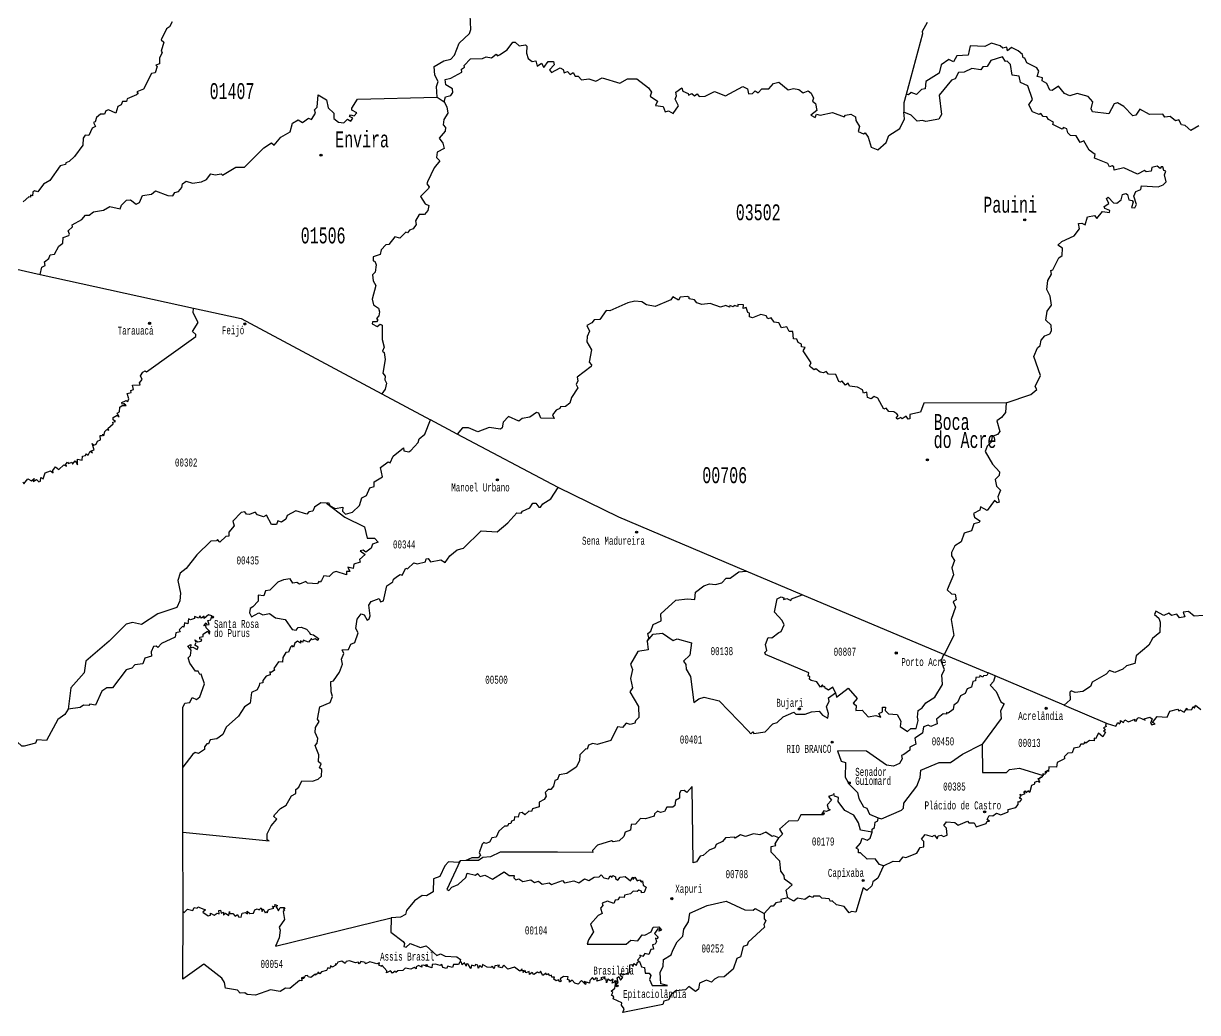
# Model space of a CAD drawing. Header units: millimetres. Extents: x 9851 to 10267, y 23387 to 23778.
# Drawn here: x 9877.6 to 9928.5, y 23613.3 to 23656.2 of the extents above; entities that cross this region are included whole.
import ezdxf
from ezdxf.enums import TextEntityAlignment as Align

# ---------------------------------------------------------------- set-up
doc = ezdxf.new("R2010")
doc.units = ezdxf.units.MM
doc.layers.add('3', color=7, linetype='Continuous')
doc.styles.add('MONOTXT', font='MONOTXT', dxfattribs={"height": 0.2})

# ---------------------------------------------------------------- blocks, each defined once
blk = doc.blocks.new('SEDE')
at = {"layer": '3', "color": 7, "linetype": 'Continuous'}
blk.add_circle((0, 0), 0.00451, dxfattribs=at)

msp = doc.modelspace()

# ---------------------------------------------------------------- linework, layer by layer
at = {"color": 7, "linetype": 'Continuous'}
for p, q in [((9895.547, 23652.962), (9895.847, 23652.765)), ((9878.353, 23645.29), (9885.001, 23643.838)), ((9893.151, 23640.134), (9895.256, 23638.998)), ((9896.41, 23638.377), (9895.256, 23638.998)), ((9900.782, 23636.067), (9896.41, 23638.377)), ((9911.357, 23631.424), (9908.92, 23632.449)), ((9917.492, 23628.846), (9911.357, 23631.424)), ((9917.498, 23628.844), (9917.492, 23628.846)), ((9917.498, 23628.844), (9919.412, 23628.049)), ((9919.709, 23627.923), (9919.412, 23628.049)), ((9922.695, 23626.652), (9919.709, 23627.923)), ((9922.695, 23626.652), (9924.559, 23625.857)), ((9884.54, 23621.161), (9884.542, 23623.975)), ((9884.543, 23617.715), (9884.54, 23621.161)), ((9896.795, 23619.929), (9896.549, 23619.907))]:
    msp.add_line(p, q, dxfattribs=at)
for points in [[(9895.547, 23652.962), (9895.52, 23653.43), (9895.597, 23653.652), (9895.453, 23653.923), (9895.414, 23654.297), (9895.831, 23654.539), (9896.138, 23654.607), (9896.292, 23654.788), (9896.5, 23655.301), (9896.945, 23655.72), (9897, 23655.891), (9896.963, 23656.847), (9897.129, 23657.174), (9897.156, 23657.512), (9897.258, 23657.648), (9897.402, 23658.138), (9897.422, 23661.183)], [(9884.07, 23656.232), (9883.954, 23656.015), (9883.827, 23655.93), (9883.594, 23655.457), (9883.711, 23655.353), (9883.603, 23654.966), (9883.638, 23654.883), (9883.52, 23654.665), (9883.53, 23654.416), (9883.369, 23654.355), (9883.427, 23654.301), (9883.337, 23654.024), (9883.174, 23653.987), (9882.831, 23653.319), (9882.544, 23653.192), (9882.598, 23653.126), (9882.533, 23653.076), (9882.118, 23652.9), (9882.1, 23652.787), (9881.929, 23652.782), (9881.862, 23652.637), (9881.723, 23652.565), (9881.631, 23652.273), (9881.314, 23652.423), (9881.201, 23652.373), (9881.142, 23652.239), (9880.977, 23652.227), (9880.8, 23652.094), (9880.741, 23651.905), (9880.67, 23651.875), (9880.753, 23651.699), (9880.607, 23651.629), (9880.463, 23651.312), (9880.3, 23651.327), (9880.214, 23651.191), (9880.203, 23650.896), (9879.839, 23650.407), (9879.618, 23650.186), (9879.469, 23650.131), (9879.456, 23650.056), (9879.221, 23649.997), (9878.783, 23649.357), (9878.502, 23649.207), (9878.255, 23648.867), (9878.111, 23648.907), (9878.042, 23648.852), (9878.019, 23648.691), (9877.943, 23648.722), (9877.94, 23648.639), (9877.862, 23648.651), (9877.623, 23648.442)], [(9916.771, 23656.193), (9916.542, 23655.805), (9916.564, 23655.708), (9915.851, 23653.084)], [(9895.847, 23652.765), (9895.909, 23652.989), (9896.133, 23653.045), (9896.219, 23653.172), (9896.214, 23653.335), (9895.928, 23653.508), (9895.892, 23653.738), (9896.138, 23653.793), (9896.619, 23654.05), (9896.605, 23654.176), (9896.732, 23654.263), (9896.713, 23654.344), (9896.989, 23654.622), (9897.517, 23654.643), (9897.667, 23654.715), (9897.894, 23654.675), (9898.096, 23654.829), (9898.162, 23654.762), (9898.251, 23654.795), (9898.582, 23655.018), (9898.83, 23655.347), (9898.931, 23655.348), (9899.103, 23655.188), (9899.367, 23655.231), (9899.431, 23655.182), (9899.418, 23654.872), (9899.488, 23654.638), (9899.664, 23654.505), (9899.82, 23654.534), (9899.882, 23654.312), (9900.062, 23654.441), (9900.172, 23654.246), (9900.357, 23654.507), (9900.583, 23654.511), (9900.62, 23654.368), (9900.416, 23654.147), (9900.503, 23654.035), (9900.869, 23654.241), (9901.005, 23654.168), (9901.045, 23654.026), (9901.184, 23654.077), (9901.305, 23653.955), (9901.443, 23654.03), (9901.517, 23653.884), (9901.653, 23653.879), (9901.802, 23653.724), (9902.119, 23653.761), (9902.415, 23653.661), (9902.692, 23653.802), (9903.46, 23653.576), (9903.796, 23653.764), (9904.192, 23653.758), (9904.702, 23653.376), (9904.824, 23653.18), (9904.769, 23653.008), (9905.093, 23652.79), (9905.008, 23652.601), (9905.329, 23652.559), (9905.416, 23652.327), (9905.564, 23652.38), (9905.771, 23652.259), (9905.99, 23652.593), (9905.846, 23652.882), (9905.909, 23653.025), (9905.881, 23653.181), (9906.136, 23653.377), (9906.186, 23653.222), (9906.414, 23653.132), (9906.431, 23653.051), (9906.57, 23653.126), (9906.692, 23653.028), (9906.812, 23653.11), (9906.885, 23653.002), (9907.151, 23653.017), (9907.562, 23653.207), (9908.026, 23653.019), (9908.785, 23653.437), (9908.981, 23653.327), (9909.032, 23653.11), (9909.197, 23653.12), (9909.31, 23653.238), (9909.451, 23653.16), (9909.61, 23653.331), (9909.915, 23653.322), (9910.115, 23653.567), (9910.342, 23653.624), (9910.752, 23653.29), (9910.974, 23653.34), (9911.206, 23653.3), (9911.394, 23653.159), (9911.612, 23653.247), (9911.74, 23653.14), (9911.839, 23652.92), (9911.804, 23652.791), (9911.936, 23652.701), (9911.994, 23652.391), (9911.722, 23652.194), (9911.912, 23652.085), (9911.979, 23652.226), (9912.132, 23652.186), (9912.665, 23652.308), (9913.177, 23652.118), (9913.221, 23652.184), (9913.455, 23652.23), (9913.665, 23652.112), (9913.673, 23651.954), (9913.839, 23651.703), (9913.777, 23651.483), (9914.001, 23651.381), (9914.073, 23651.418), (9914.207, 23651.23), (9914.34, 23650.803), (9914.633, 23650.689), (9914.993, 23651.005), (9915.106, 23651.304), (9915.574, 23651.608), (9915.777, 23652.033), (9915.752, 23652.325)], [(9928.524, 23651.726), (9928.179, 23651.529), (9927.942, 23651.736), (9927.779, 23651.771), (9927.664, 23651.983), (9927.523, 23651.946), (9927.282, 23652.135), (9927.057, 23652.097), (9926.965, 23652.232), (9926.388, 23652.211), (9925.972, 23652.456), (9925.794, 23652.192), (9925.676, 23652.154), (9925.286, 23652.566), (9925.005, 23652.728), (9924.864, 23652.675), (9924.632, 23652.254), (9923.919, 23652.332), (9923.863, 23652.47), (9923.939, 23652.765), (9923.729, 23653.004), (9923.265, 23653.12), (9922.941, 23653.024), (9922.712, 23653.13), (9922.453, 23653.439), (9922.183, 23653.26), (9922.081, 23653.271), (9921.947, 23653.566), (9921.742, 23653.676), (9921.758, 23653.812), (9921.528, 23653.862), (9921.595, 23654.091), (9921.514, 23654.231), (9921.086, 23654.451), (9920.996, 23654.661), (9920.915, 23654.666), (9920.887, 23654.822), (9920.706, 23654.98), (9920.418, 23655.12), (9920.242, 23654.976), (9920.209, 23655.132), (9920.047, 23655.089), (9919.922, 23655.196), (9919.549, 23655.311), (9919.268, 23655.162), (9918.619, 23655.194), (9918.538, 23654.793), (9918.054, 23654.764), (9917.901, 23654.497), (9917.702, 23654.598), (9917.37, 23654.369), (9917.281, 23654.001), (9916.701, 23653.645), (9916.678, 23653.327), (9916.524, 23653.307), (9916.306, 23653.079), (9916.078, 23653.164), (9915.963, 23653.065), (9915.851, 23653.084)], [(9920.18, 23639.745), (9921.254, 23640.102), (9921.508, 23640.308), (9921.444, 23640.444), (9921.668, 23640.914), (9921.386, 23641.743), (9921.538, 23642.112), (9921.663, 23642.218), (9921.706, 23642.451), (9921.866, 23642.638), (9922.072, 23642.723), (9922.152, 23642.86), (9922.138, 23643.103), (9921.902, 23643.318), (9921.962, 23643.71), (9922.143, 23643.97), (9922.088, 23644.354), (9921.939, 23644.638), (9921.995, 23645.029), (9922.142, 23645.306), (9922.125, 23645.467), (9922.2, 23645.494), (9922.458, 23646.008), (9922.616, 23646.111), (9922.624, 23646.432), (9922.429, 23646.556), (9922.602, 23646.718), (9923.135, 23646.966), (9923.364, 23647.273), (9923.31, 23647.496), (9923.464, 23647.52), (9923.606, 23647.445), (9923.702, 23647.785), (9924.014, 23647.847), (9924.106, 23647.716), (9924.358, 23648.017), (9924.657, 23647.983), (9924.667, 23648.06), (9924.45, 23648.151), (9924.432, 23648.239), (9924.629, 23648.365), (9924.533, 23648.581), (9924.595, 23648.633), (9924.828, 23648.4), (9924.983, 23648.376), (9925.161, 23648.52), (9925.219, 23648.751), (9925.365, 23648.792), (9925.441, 23648.757), (9925.493, 23648.526), (9925.646, 23648.492), (9925.678, 23648.419), (9925.608, 23648.188), (9925.758, 23648.177), (9925.827, 23648.326), (9925.707, 23648.689), (9925.801, 23648.878), (9926.02, 23648.974), (9926.049, 23649.132), (9926.773, 23649.086), (9926.988, 23649.173), (9927.115, 23649.3), (9927.044, 23649.61), (9927.105, 23649.76), (9927.015, 23649.793), (9926.975, 23649.95), (9926.893, 23649.96), (9926.852, 23649.885), (9926.723, 23649.985), (9926.498, 23649.92), (9926.457, 23649.765), (9926.244, 23649.743), (9926.172, 23649.797), (9925.868, 23649.631), (9925.273, 23649.91), (9924.867, 23649.802), (9924.848, 23649.95), (9924.77, 23649.998), (9924.66, 23649.95), (9924.589, 23650.095), (9924.013, 23650.335), (9924.041, 23650.491), (9923.785, 23650.679), (9923.543, 23651.075), (9923.388, 23651.006), (9923.216, 23651.299), (9922.965, 23651.307), (9922.849, 23651.42), (9922.812, 23651.595), (9922.672, 23651.656), (9922.613, 23651.587), (9922.211, 23651.792), (9922.235, 23651.889), (9922.02, 23652.003), (9921.949, 23652.119), (9921.791, 23652.133), (9921.685, 23652.265), (9921.612, 23652.218), (9921.331, 23652.328), (9921.163, 23652.632), (9921.327, 23652.868), (9921.117, 23653.452), (9920.807, 23653.608), (9920.752, 23653.877), (9920.447, 23653.915), (9920.366, 23654.387), (9920.226, 23654.532), (9920.149, 23654.519), (9920.021, 23654.714), (9919.522, 23654.551), (9919.363, 23654.292), (9919.171, 23654.285), (9919.088, 23654.153), (9918.703, 23654.203), (9918.362, 23654.048), (9918.124, 23654.042), (9917.97, 23653.768), (9917.817, 23653.704), (9917.28, 23653.062), (9917.385, 23652.218), (9917.265, 23652.021), (9916.71, 23651.909), (9916.569, 23651.963), (9916.335, 23651.924), (9916.068, 23652.193), (9915.752, 23652.325)], [(9878.353, 23645.29), (9878.432, 23645.61), (9878.573, 23645.677), (9878.547, 23645.84), (9878.738, 23645.988), (9878.797, 23646.139), (9878.981, 23646.169), (9879.162, 23646.523), (9879.344, 23646.653), (9879.354, 23646.895), (9879.593, 23646.977), (9879.633, 23647.042), (9879.576, 23647.186), (9879.755, 23647.35), (9879.743, 23647.437), (9880.162, 23647.679), (9880.325, 23647.858), (9880.481, 23647.866), (9880.673, 23648.008), (9881.094, 23648.083), (9881.375, 23648.238), (9881.826, 23648.136), (9881.875, 23648.29), (9882.097, 23648.514), (9882.273, 23648.523), (9882.516, 23648.336), (9882.653, 23648.415), (9882.794, 23648.708), (9883.179, 23648.77), (9883.345, 23648.91), (9883.884, 23648.707), (9884.107, 23648.703), (9884.196, 23648.84), (9884.344, 23648.879), (9884.497, 23649.062), (9884.525, 23649.22), (9884.68, 23649.333), (9884.958, 23649.24), (9885.35, 23649.298), (9885.566, 23649.409), (9885.748, 23649.649), (9885.931, 23649.6), (9886.2, 23649.655), (9886.25, 23649.598), (9886.823, 23649.933), (9887.202, 23649.943), (9888.045, 23650.78), (9888.381, 23650.988), (9888.484, 23650.89), (9888.78, 23651.233), (9889.182, 23651.462), (9889.29, 23651.836), (9889.535, 23651.991), (9889.712, 23651.868), (9889.974, 23652.054), (9890.108, 23651.996), (9890.284, 23652.274), (9890.233, 23652.425), (9890.351, 23652.532), (9890.395, 23653.065), (9890.752, 23652.852), (9890.83, 23652.504), (9891.069, 23652.277), (9891.068, 23652.046), (9891.272, 23651.889), (9891.513, 23651.86), (9891.664, 23652.014), (9891.804, 23651.934), (9891.897, 23652.059), (9891.758, 23652.133), (9891.797, 23652.206), (9891.954, 23652.165), (9892.072, 23652.291), (9891.855, 23652.404), (9891.858, 23652.489), (9892.105, 23652.875), (9895.547, 23652.962)], [(9915.851, 23653.084), (9915.752, 23652.73), (9915.752, 23652.325)], [(9895.847, 23652.765), (9895.967, 23652.557), (9896.013, 23652.274), (9895.832, 23652.004), (9895.814, 23651.776), (9895.907, 23651.65), (9895.895, 23651.493), (9895.64, 23651.195), (9895.792, 23650.973), (9895.847, 23650.748), (9895.552, 23650.586), (9895.514, 23650.355), (9895.67, 23650.207), (9895.42, 23649.904), (9895.124, 23649.3), (9895.101, 23649.224), (9895.205, 23649.092), (9895.171, 23649.018), (9894.832, 23648.675), (9895.029, 23648.347), (9895.188, 23648.284), (9895.148, 23648.067), (9894.995, 23647.89), (9894.774, 23647.888), (9894.604, 23647.617), (9894.645, 23647.451), (9894.505, 23647.273), (9894.353, 23647.216), (9894.266, 23647.092), (9894.192, 23647.124), (9893.938, 23646.863), (9893.708, 23646.923), (9893.451, 23646.594), (9893.318, 23646.579), (9893.121, 23646.363), (9893.084, 23646.163), (9892.778, 23646.056), (9892.773, 23645.888), (9892.847, 23645.867), (9892.909, 23645.712), (9892.867, 23645.393), (9892.752, 23645.279), (9892.773, 23645.025), (9892.885, 23644.813), (9892.738, 23644.22), (9892.793, 23643.982), (9893.001, 23643.835), (9893.047, 23643.682), (9893.027, 23643.501), (9892.921, 23643.387), (9892.975, 23643.319), (9892.926, 23643.24), (9892.75, 23643.245), (9892.733, 23643.155), (9892.949, 23643.043), (9893.082, 23643.142), (9893.165, 23643.094), (9893.159, 23642.476), (9893.252, 23642.141), (9893.178, 23641.973), (9893.253, 23641.916), (9893.299, 23641.608), (9893.197, 23641.025), (9893.298, 23640.898), (9893.279, 23640.727), (9893.357, 23640.587), (9893.297, 23640.331), (9893.151, 23640.134)], [(9875.662, 23645.986), (9875.752, 23645.887), (9878.353, 23645.29)], [(9920.18, 23639.745), (9916.62, 23639.72), (9916.474, 23639.334), (9916.011, 23639.23), (9916.016, 23639.05), (9915.939, 23639.025), (9915.857, 23639.166), (9915.677, 23639.043), (9915.621, 23639.097), (9915.485, 23639.024), (9915.417, 23639.069), (9915.505, 23639.189), (9915.454, 23639.255), (9915.325, 23639.343), (9915.1, 23639.358), (9914.988, 23639.508), (9914.885, 23639.469), (9914.621, 23639.946), (9914.473, 23640.005), (9914.341, 23639.917), (9914.182, 23639.974), (9914.152, 23640.196), (9914.007, 23640.152), (9913.961, 23640.304), (9913.752, 23640.415), (9913.404, 23640.46), (9913.349, 23640.582), (9913.223, 23640.499), (9913.073, 23640.691), (9913.013, 23640.631), (9912.94, 23640.664), (9912.809, 23640.969), (9912.488, 23640.978), (9912.396, 23641.093), (9912.272, 23641.033), (9912.124, 23641.064), (9911.937, 23641.216), (9911.872, 23641.163), (9911.742, 23641.263), (9911.668, 23641.339), (9911.735, 23641.467), (9911.4, 23641.982), (9911.477, 23642.127), (9911.32, 23642.164), (9911.319, 23642.283), (9911.185, 23642.353), (9911.127, 23642.487), (9910.975, 23642.505), (9910.949, 23642.825), (9910.796, 23642.827), (9910.685, 23643.023), (9910.459, 23642.988), (9910.346, 23643.2), (9910.144, 23643.225), (9910.005, 23643.42), (9909.87, 23643.367), (9909.791, 23643.497), (9909.559, 23643.555), (9909.202, 23643.42), (9909.065, 23643.463), (9909.077, 23643.618), (9909.003, 23643.651), (9908.928, 23643.87), (9908.794, 23643.824), (9908.805, 23643.973), (9908.562, 23643.991), (9908.567, 23643.911), (9908.412, 23643.957), (9908.365, 23643.891), (9908.224, 23643.956), (9908.2, 23643.879), (9908.045, 23643.952), (9907.818, 23643.878), (9907.374, 23644.043), (9907.009, 23643.991), (9906.796, 23644.073), (9906.691, 23644.193), (9906.46, 23644.235), (9906.456, 23644.318), (9906.378, 23644.341), (9906.074, 23644.318), (9906.003, 23644.178), (9905.748, 23644.323), (9905.661, 23644.195), (9904.992, 23643.905), (9904.607, 23643.979), (9904.41, 23644.103), (9904.102, 23644.137), (9903.803, 23644.072), (9903.021, 23643.719), (9902.869, 23643.733), (9902.587, 23643.338), (9902.352, 23643.334), (9902.251, 23643.195), (9902.031, 23643.091), (9902.143, 23642.844), (9902.037, 23642.614), (9902.023, 23642.372), (9902.23, 23642.03), (9902.123, 23641.501), (9902.226, 23641.379), (9902.209, 23641.304), (9901.607, 23640.847), (9901.633, 23640.686), (9901.564, 23640.537), (9901.641, 23640.384), (9901.364, 23639.973), (9901.288, 23639.722), (9901.111, 23639.574), (9900.881, 23639.563), (9900.866, 23639.487), (9900.705, 23639.418), (9900.544, 23639.223), (9900.612, 23639.065), (9900.035, 23639.068), (9899.945, 23639.292), (9899.842, 23639.324), (9899.563, 23639.114), (9899.232, 23639.054), (9899.088, 23638.947), (9898.64, 23639.151), (9898.404, 23638.906), (9898.364, 23638.652), (9898.297, 23638.601), (9897.804, 23638.668), (9897.308, 23638.48), (9896.9, 23638.655), (9896.649, 23638.654), (9896.41, 23638.377)], [(9877.604, 23636.313), (9877.657, 23636.226), (9877.824, 23636.447), (9877.977, 23636.358), (9878.104, 23636.463), (9878.062, 23636.338), (9878.202, 23636.413), (9878.306, 23636.313), (9878.374, 23636.35), (9878.386, 23636.512), (9878.491, 23636.446), (9878.581, 23636.704), (9878.81, 23636.788), (9878.92, 23636.71), (9878.908, 23636.814), (9879.024, 23636.962), (9879.166, 23636.852), (9879.389, 23637.053), (9879.496, 23637.002), (9879.442, 23637.045), (9879.54, 23637.176), (9879.591, 23637.107), (9879.732, 23637.169), (9879.752, 23637.077), (9879.87, 23637.223), (9879.968, 23637.057), (9879.978, 23637.295), (9880.179, 23637.26), (9880.185, 23637.424), (9880.327, 23637.454), (9880.368, 23637.536), (9880.432, 23637.478), (9880.517, 23637.643), (9880.621, 23637.576), (9880.57, 23637.664), (9880.692, 23637.703), (9880.615, 23637.973), (9880.676, 23637.911), (9880.777, 23637.952), (9880.835, 23638.084), (9880.97, 23638.141), (9880.958, 23638.326), (9881.062, 23638.328), (9881.076, 23638.387), (9881.115, 23638.306), (9881.154, 23638.502), (9881.24, 23638.585), (9881.327, 23638.561), (9881.291, 23638.625), (9881.515, 23638.822), (9881.5, 23638.904), (9881.626, 23638.93), (9881.518, 23638.995), (9881.512, 23639.103), (9881.687, 23639.2), (9881.778, 23639.134), (9881.694, 23639.296), (9881.795, 23639.342), (9881.813, 23639.554), (9881.904, 23639.622), (9881.99, 23639.621), (9881.995, 23639.621), (9882.084, 23639.619), (9882.045, 23639.673), (9882.007, 23639.633), (9882.007, 23639.71), (9881.91, 23639.686), (9881.892, 23639.753), (9882.08, 23639.846), (9882.159, 23639.793), (9882.2, 23639.91), (9882.126, 23640.138), (9882.291, 23640.189), (9882.28, 23640.271), (9882.392, 23640.32), (9882.351, 23640.497), (9882.687, 23640.522), (9882.664, 23640.606), (9882.777, 23640.751), (9882.697, 23640.911), (9882.797, 23641.064), (9882.898, 23641.122), (9882.961, 23641.075), (9885.091, 23642.609), (9885.101, 23642.689), (9884.958, 23642.828), (9885.201, 23643.216), (9884.978, 23643.63), (9885.001, 23643.838)], [(9885.001, 23643.838), (9887.062, 23643.393), (9893.151, 23640.134)], [(9920.18, 23639.745), (9920.149, 23639.323), (9919.989, 23639.101), (9919.777, 23638.96), (9919.912, 23638.495), (9919.81, 23638.368), (9919.572, 23638.281), (9919.53, 23638.03), (9919.368, 23637.86), (9919.282, 23637.626), (9919.597, 23637.079), (9919.897, 23636.756), (9919.883, 23636.594), (9919.704, 23636.423), (9919.772, 23636.13), (9919.937, 23635.957), (9919.819, 23635.665), (9919.881, 23635.44), (9919.792, 23635.416), (9919.673, 23635.517), (9919.359, 23635.077), (9919.071, 23635.235), (9919.051, 23635.09), (9918.768, 23634.954), (9918.812, 23634.792), (9919.05, 23634.626), (9919.015, 23634.557), (9918.783, 23634.498), (9918.677, 23634.203), (9918.366, 23634.099), (9918.232, 23633.724), (9917.961, 23633.554), (9917.821, 23633.264), (9917.821, 23633.111), (9917.941, 23632.913), (9917.836, 23632.598), (9917.903, 23632.289), (9917.631, 23631.638), (9917.817, 23631.468), (9917.983, 23631.449), (9918.021, 23631.207), (9917.89, 23631.125), (9917.993, 23630.898), (9917.808, 23630.365), (9917.922, 23629.671), (9917.498, 23628.844)], [(9890.757, 23635.391), (9890.837, 23635.419), (9890.921, 23635.283), (9891.135, 23635.164), (9891.467, 23635.216), (9891.454, 23635.049), (9891.583, 23634.923), (9891.887, 23635.004), (9892.182, 23635.301), (9892.283, 23635.621), (9892.487, 23635.724), (9892.625, 23636.059), (9892.819, 23636.117), (9892.815, 23636.324), (9893.183, 23636.539), (9893.091, 23636.941), (9893.428, 23637.177), (9893.51, 23637.145), (9893.638, 23637.426), (9894.092, 23637.795), (9894.11, 23637.666), (9894.327, 23637.619), (9894.411, 23637.668), (9894.726, 23638.018), (9894.775, 23638.173), (9895.011, 23638.382), (9895.256, 23638.998)], [(9884.54, 23621.161), (9888.275, 23620.773), (9888.192, 23620.826), (9888.191, 23621.087), (9888.356, 23621.424), (9888.601, 23621.711), (9888.48, 23621.839), (9888.502, 23621.905), (9888.766, 23622.184), (9889.012, 23622.319), (9889.236, 23622.731), (9889.432, 23622.824), (9889.421, 23623.008), (9889.559, 23623.099), (9889.694, 23623.38), (9890.156, 23623.366), (9890.402, 23623.444), (9890.533, 23623.574), (9890.55, 23623.866), (9890.45, 23623.945), (9890.52, 23624.109), (9890.406, 23624.206), (9890.426, 23624.507), (9890.312, 23624.793), (9890.263, 23624.902), (9890.352, 23625.002), (9890.382, 23625.206), (9890.27, 23625.472), (9890.279, 23625.684), (9890.441, 23625.94), (9890.365, 23626.046), (9890.467, 23626.581), (9890.919, 23626.762), (9891.021, 23627.032), (9890.951, 23627.222), (9890.949, 23627.672), (9891.065, 23627.702), (9891.325, 23628.082), (9891.45, 23628.429), (9891.402, 23628.646), (9891.51, 23628.884), (9891.436, 23629.053), (9891.705, 23629.061), (9891.809, 23629.297), (9891.988, 23629.365), (9892.125, 23629.776), (9892.025, 23629.971), (9892.08, 23630.378), (9892.259, 23630.604), (9892.385, 23630.564), (9892.515, 23630.332), (9892.599, 23630.389), (9892.646, 23630.513), (9892.592, 23630.981), (9892.69, 23631.132), (9893.032, 23631.265), (9893.095, 23631.126), (9893.221, 23631.171), (9893.368, 23631.819), (9893.632, 23631.988), (9893.658, 23632.107), (9893.826, 23632.235), (9893.94, 23632.308), (9894.033, 23632.272), (9894.198, 23632.575), (9894.262, 23632.553), (9894.536, 23632.812), (9894.676, 23632.775), (9895.045, 23632.853), (9895.076, 23632.984), (9895.158, 23633), (9895.262, 23632.862), (9895.702, 23632.936), (9895.887, 23632.821), (9896.098, 23633.114), (9896.41, 23633.38), (9896.682, 23633.442), (9897.452, 23634.203), (9898.146, 23634.158), (9898.61, 23634.543), (9898.992, 23634.974), (9899.191, 23634.955), (9899.248, 23635.046), (9899.56, 23635.195), (9899.69, 23635.395), (9899.815, 23635.399), (9899.955, 23635.226), (9900.024, 23635.229), (9900.128, 23635.371), (9900.463, 23635.579), (9900.782, 23636.067)], [(9908.92, 23632.449), (9903.41, 23634.793), (9900.782, 23636.067)], [(9890.757, 23635.391), (9890.516, 23635.405), (9890.233, 23635.227), (9890.168, 23635.05), (9889.997, 23635.023), (9889.907, 23634.918), (9889.427, 23635.058), (9889.053, 23634.855), (9888.99, 23634.701), (9888.809, 23634.577), (9888.653, 23634.629), (9888.597, 23634.472), (9888.375, 23634.474), (9888.163, 23634.882), (9888.026, 23634.806), (9887.775, 23634.883), (9887.666, 23634.999), (9887.421, 23634.899), (9887.293, 23634.914), (9887.216, 23635.021), (9887.065, 23634.985), (9886.701, 23634.622), (9886.757, 23634.412), (9886.531, 23634.138), (9886.528, 23633.971), (9886.393, 23633.956), (9886.141, 23633.7), (9886.038, 23633.824), (9885.988, 23633.76), (9885.742, 23633.747), (9885.148, 23633.158), (9884.685, 23632.57), (9884.415, 23632.372), (9884.315, 23632.053), (9884.436, 23631.494), (9884.405, 23631.174), (9884.276, 23630.882), (9883.447, 23630.607), (9882.749, 23630.142), (9882.358, 23630.225), (9882.077, 23630.157), (9881.345, 23629.417), (9880.333, 23628.56), (9880.262, 23628.055), (9879.679, 23627.405), (9879.574, 23626.475)], [(9890.757, 23635.391), (9891.546, 23634.784), (9892.406, 23634.37), (9892.51, 23633.877), (9892.83, 23633.879), (9892.993, 23633.714), (9892.751, 23633.626), (9892.683, 23633.449), (9892.458, 23633.268), (9892.348, 23633.355), (9892.216, 23633.333), (9892.424, 23633.175), (9892.191, 23632.95), (9892.219, 23632.84), (9891.941, 23632.751), (9891.904, 23632.569), (9891.674, 23632.619), (9891.773, 23632.439), (9891.624, 23632.433), (9891.618, 23632.297), (9891.171, 23632.436), (9891.051, 23632.4), (9890.868, 23632.215), (9890.637, 23632.252), (9890.538, 23632.041), (9890.477, 23631.977), (9890.423, 23632.01), (9890.359, 23631.903), (9889.936, 23631.934), (9889.866, 23632.003), (9889.584, 23631.882), (9889.476, 23631.955), (9889.305, 23631.93), (9889.181, 23632.116), (9888.897, 23632.071), (9888.655, 23631.978), (9888.298, 23631.625), (9888.117, 23631.604), (9888.039, 23631.385), (9887.792, 23631.412), (9887.79, 23631.157), (9887.565, 23630.903), (9887.445, 23630.83), (9887.418, 23630.651), (9887.505, 23630.473), (9887.83, 23630.655), (9887.992, 23630.56), (9888.294, 23630.623), (9888.549, 23630.437), (9888.963, 23630.354), (9889.271, 23629.923), (9889.439, 23629.891), (9889.529, 23630.016), (9889.664, 23630.032), (9889.894, 23629.944), (9890.022, 23629.797), (9890.047, 23629.723), (9890.195, 23629.699), (9890.416, 23629.532), (9890.385, 23629.456), (9890.266, 23629.527), (9890.139, 23629.48), (9890.102, 23629.541), (9889.973, 23629.382), (9889.752, 23629.458), (9889.725, 23629.383), (9889.628, 23629.432), (9889.628, 23629.339), (9889.506, 23629.419), (9889.39, 23629.332), (9889.331, 23629.158), (9889.265, 23629.234), (9889.192, 23629.157), (9889.111, 23628.949), (9888.992, 23628.934), (9888.871, 23628.708), (9888.847, 23628.507), (9888.681, 23628.522), (9888.478, 23628.242), (9888.507, 23628.165), (9888.367, 23628.066), (9888.308, 23628.096), (9888.32, 23627.971), (9888.138, 23627.913), (9887.997, 23627.723), (9887.999, 23627.623), (9887.852, 23627.588), (9887.84, 23627.504), (9887.748, 23627.31), (9887.507, 23627.207), (9887.449, 23626.744), (9887.202, 23626.573), (9886.943, 23626.177), (9886.405, 23625.706), (9886.268, 23625.385), (9886.012, 23625.2), (9885.715, 23625.156), (9885.643, 23624.974), (9885.57, 23624.98), (9885.474, 23624.851), (9885.473, 23624.732), (9885.218, 23624.564), (9885.065, 23624.598), (9884.97, 23624.529), (9884.542, 23623.975)], [(9904.639, 23629.424), (9904.712, 23629.566), (9904.676, 23629.76), (9904.792, 23629.848), (9904.904, 23630.138), (9905.243, 23630.307), (9905.237, 23630.61), (9905.876, 23631.19), (9906.385, 23631.261), (9906.701, 23631.231), (9906.739, 23631.547), (9907.095, 23631.816), (9907.342, 23631.904), (9907.594, 23631.87), (9907.873, 23631.948), (9908.054, 23632.145), (9908.237, 23632.149), (9908.604, 23632.418), (9908.92, 23632.449)], [(9912.796, 23627.185), (9912.683, 23627.427), (9912.499, 23627.3), (9912.345, 23627.387), (9912.34, 23627.461), (9912.277, 23627.432), (9912.235, 23627.532), (9912.141, 23627.428), (9911.986, 23627.667), (9911.735, 23627.718), (9911.67, 23627.782), (9911.685, 23627.894), (9911.605, 23627.913), (9911.645, 23628.05), (9909.764, 23628.838), (9909.738, 23628.932), (9909.822, 23629.012), (9909.758, 23629.282), (9909.88, 23629.587), (9910.035, 23629.573), (9910.337, 23629.792), (9910.447, 23629.845), (9910.572, 23630.129), (9910.493, 23630.318), (9910.153, 23630.68), (9910.27, 23631.248), (9910.444, 23631.339), (9910.555, 23631.294), (9910.549, 23631.228), (9910.683, 23631.269), (9910.868, 23631.186), (9910.883, 23631.248), (9911.357, 23631.424)], [(9884.542, 23623.975), (9884.542, 23626.545), (9884.621, 23626.744), (9884.842, 23626.774), (9884.934, 23626.99), (9885.129, 23626.901), (9885.268, 23627.015), (9885.475, 23627.574), (9885.33, 23627.991), (9885.275, 23627.978), (9885.2, 23628.129), (9885.082, 23628.128), (9884.844, 23628.472), (9884.769, 23628.702), (9884.864, 23628.808), (9884.891, 23629.029), (9884.753, 23629.212), (9884.881, 23629.284), (9884.862, 23629.139), (9884.969, 23629.157), (9885.159, 23629.054), (9885.196, 23629.166), (9885.062, 23629.249), (9885.107, 23629.359), (9885.059, 23629.473), (9885.183, 23629.399), (9885.325, 23629.421), (9885.354, 23629.497), (9885.278, 23629.508), (9885.272, 23629.597), (9885.412, 23629.624), (9885.413, 23629.724), (9885.598, 23629.856), (9885.692, 23629.728), (9885.705, 23629.84), (9885.54, 23630.005), (9885.533, 23630.103), (9885.445, 23630.086), (9885.544, 23630.217), (9885.576, 23630.126), (9885.672, 23630.15), (9885.623, 23630.319), (9885.753, 23630.349), (9885.794, 23630.523), (9885.652, 23630.555), (9885.459, 23630.401), (9885.466, 23630.507), (9885.34, 23630.414), (9885.271, 23630.519), (9885.23, 23630.423), (9885.034, 23630.493), (9885.038, 23630.402), (9884.86, 23630.344), (9884.785, 23630.388), (9884.75, 23630.178), (9884.612, 23630.213), (9884.58, 23630.035), (9884.538, 23630.072), (9884.379, 23629.906), (9884.421, 23629.83), (9884.226, 23629.782), (9884.207, 23629.593), (9883.608, 23629.325), (9883.455, 23629.142), (9883.381, 23629.211), (9883.272, 23629.196), (9883.17, 23628.961), (9883.182, 23628.776), (9882.887, 23628.69), (9882.804, 23628.439), (9882.46, 23628.397), (9882.333, 23628.253), (9882.082, 23628.185), (9881.497, 23627.4), (9881.238, 23627.401), (9881.034, 23627.264), (9880.76, 23626.653), (9880.508, 23626.694), (9880.471, 23626.637), (9880.233, 23626.648), (9880.096, 23626.547), (9879.574, 23626.475)], [(9928.71, 23630.537), (9928.324, 23630.503), (9928.08, 23630.699), (9927.853, 23630.672), (9927.916, 23630.475), (9927.683, 23630.428), (9927.569, 23630.597), (9927.342, 23630.526), (9927.225, 23630.63), (9927.01, 23630.533), (9926.669, 23630.727), (9926.61, 23630.577), (9926.797, 23630.421), (9926.857, 23630.24), (9926.833, 23629.792), (9926.522, 23629.539), (9926.366, 23629.249), (9925.808, 23628.781), (9925.752, 23628.461), (9925.389, 23628.361), (9925.24, 23628.216), (9924.895, 23628.061), (9924.663, 23628.148), (9924.516, 23627.988), (9923.908, 23627.65), (9923.84, 23627.458), (9923.504, 23627.236), (9923.173, 23627.193), (9923.004, 23627.266), (9922.936, 23627.211), (9922.952, 23626.883), (9922.695, 23626.652)], [(9904.639, 23629.424), (9904.897, 23629.729), (9905.311, 23629.766), (9905.759, 23629.454), (9905.944, 23629.526), (9906.562, 23629.351), (9906.483, 23628.809), (9906.207, 23628.557), (9906.311, 23628.412), (9906.327, 23628.204), (9906.522, 23627.887), (9906.668, 23626.764), (9906.878, 23626.928), (9907.107, 23626.995), (9907.765, 23626.841), (9909.012, 23625.538), (9909.132, 23625.413), (9909.209, 23625.493), (9909.261, 23625.429), (9909.752, 23625.491), (9910.082, 23625.847), (9910.275, 23625.901), (9910.525, 23626.15), (9910.756, 23626.243), (9910.992, 23626.349), (9911.083, 23626.261), (9911.487, 23626.26), (9911.751, 23626.369), (9912.082, 23626.386), (9912.23, 23626.215), (9912.465, 23626.095), (9912.495, 23626.294), (9912.41, 23626.584), (9912.523, 23626.828), (9912.491, 23626.974), (9912.796, 23627.185)], [(9904.639, 23629.424), (9904.686, 23629.047), (9904.24, 23628.975), (9903.923, 23628.424), (9904, 23628.194), (9903.912, 23627.802), (9904.001, 23627.403), (9903.883, 23627.235), (9904.267, 23626.598), (9904.286, 23626.123), (9904.134, 23625.977), (9904.105, 23625.875), (9903.905, 23625.818), (9903.724, 23625.869), (9903.573, 23625.688), (9903.358, 23625.711), (9903.063, 23625.12), (9902.476, 23624.948), (9902.29, 23624.987), (9902.106, 23624.924), (9902.04, 23624.754), (9901.979, 23624.768), (9901.719, 23624.503), (9901.716, 23624.248), (9901.57, 23623.974), (9901.167, 23623.696), (9900.833, 23623.631), (9900.752, 23623.436), (9900.637, 23623.384), (9900.584, 23623.15), (9900.467, 23622.995), (9900.359, 23622.996), (9900.23, 23622.867), (9900.272, 23622.719), (9900.176, 23622.571), (9899.964, 23622.45), (9899.957, 23622.257), (9899.682, 23622.163), (9899.632, 23622.045), (9899.523, 23622.067), (9899.348, 23621.9), (9899.235, 23622.002), (9899.101, 23621.98), (9899.054, 23621.81), (9898.894, 23621.813), (9898.881, 23621.679), (9898.771, 23621.636), (9898.737, 23621.526), (9898.64, 23621.518), (9898.589, 23621.416), (9898.46, 23621.411), (9898.212, 23621.198), (9898.099, 23620.937), (9897.914, 23620.914), (9897.866, 23620.822), (9897.815, 23620.719), (9897.661, 23620.657), (9897.574, 23620.714), (9897.492, 23620.632), (9897.368, 23620.256), (9897.425, 23620.165), (9897.33, 23620.047), (9897.042, 23620.043), (9896.795, 23619.929)], [(9912.796, 23627.185), (9912.833, 23626.992), (9913.338, 23627.388), (9913.737, 23626.937), (9913.567, 23626.736), (9913.692, 23626.64), (9913.68, 23626.426), (9913.95, 23626.442), (9914.214, 23626.151), (9914.544, 23626.211), (9914.756, 23626.136), (9914.669, 23626.29), (9914.826, 23626.363), (9914.831, 23626.558), (9914.965, 23626.561), (9914.943, 23626.423), (9915.088, 23626.278), (9915.469, 23626.245), (9915.619, 23625.96), (9915.588, 23625.724), (9915.918, 23625.505), (9916.052, 23625.642), (9916.283, 23625.645), (9916.378, 23625.987), (9916.339, 23626.129), (9916.373, 23626.428), (9916.549, 23626.538), (9916.702, 23626.757), (9917.09, 23626.992), (9917.426, 23627.549), (9917.396, 23627.964), (9917.509, 23628.179), (9917.374, 23628.566), (9917.492, 23628.846)], [(9919.412, 23628.049), (9919.351, 23627.942), (9919.2, 23627.928), (9919.17, 23627.859), (9919.04, 23627.936), (9919.023, 23627.868), (9918.867, 23627.851), (9918.853, 23627.704), (9918.746, 23627.675), (9918.683, 23627.43), (9918.496, 23627.355), (9918.412, 23627.16), (9918.212, 23627.055), (9918.082, 23626.76), (9917.921, 23626.646), (9917.884, 23626.458), (9917.669, 23626.304), (9917.603, 23626.33), (9917.595, 23626.267), (9917.459, 23626.28), (9917.175, 23626.049), (9917.192, 23625.838), (9916.926, 23625.723), (9916.802, 23625.789), (9916.602, 23625.721), (9916.567, 23625.441), (9916.227, 23625.224), (9916.278, 23624.966), (9916.009, 23624.832), (9916.02, 23624.705), (9915.752, 23624.517), (9915.659, 23624.468), (9915.686, 23624.324), (9915.569, 23624.132), (9915.313, 23624.014), (9915.004, 23624.054), (9914.142, 23624.656), (9912.886, 23624.682), (9913.046, 23624.229), (9913.233, 23624.168), (9913.217, 23623.531), (9913.384, 23623.239), (9913.753, 23622.869), (9913.806, 23622.609), (9914.007, 23622.256), (9914.158, 23622.197), (9914.27, 23621.938), (9914.636, 23621.773)], [(9919.709, 23627.923), (9919.634, 23627.683), (9919.487, 23627.512), (9919.759, 23627.238), (9919.957, 23626.801), (9920.094, 23626.713), (9919.944, 23626.403), (9919.971, 23626.08), (9919.162, 23624.984), (9919.151, 23624.966)], [(9879.574, 23626.475), (9879.424, 23626.241), (9879.117, 23626.036), (9878.639, 23625.126), (9878.216, 23625.155), (9878.156, 23625.009), (9877.668, 23624.87), (9877.57, 23624.877), (9877.358, 23625.07), (9877.218, 23625.024), (9877.173, 23624.895), (9877.107, 23624.939), (9876.996, 23624.785), (9872.546, 23624.79)], [(9924.559, 23625.857), (9924.934, 23625.738), (9925.014, 23625.896), (9925.085, 23625.85), (9925.135, 23625.902), (9925.139, 23625.988), (9925.268, 23625.908), (9925.319, 23626.022), (9925.478, 23625.926), (9925.752, 23626.043), (9925.738, 23625.976), (9925.81, 23625.953), (9925.867, 23626.089), (9925.947, 23626.112), (9926.205, 23625.998), (9926.157, 23626.055), (9926.411, 23626.137), (9926.51, 23626.057), (9926.435, 23625.866), (9926.495, 23625.8), (9926.633, 23625.847), (9926.522, 23625.897), (9926.716, 23626.154), (9927.162, 23626.135), (9927.271, 23626.398), (9927.6, 23626.482), (9927.675, 23626.392), (9927.709, 23626.443), (9927.896, 23626.349), (9927.935, 23626.407), (9928.005, 23626.527), (9928.009, 23626.448), (9928.22, 23626.47), (9928.283, 23626.59), (9928.339, 23626.527), (9928.381, 23626.651), (9928.616, 23626.459)], [(9924.559, 23625.857), (9924.49, 23625.801), (9924.512, 23625.724), (9924.4, 23625.664), (9924.493, 23625.582), (9924.399, 23625.532), (9924.486, 23625.478), (9924.376, 23625.276), (9924.181, 23625.434), (9924.056, 23625.195), (9923.991, 23625.223), (9923.994, 23625.115), (9923.799, 23625.12), (9923.633, 23625.013), (9923.577, 23625.051), (9923.551, 23624.962), (9923.417, 23624.967), (9923.341, 23624.829), (9923.113, 23624.797), (9923.036, 23624.588), (9922.852, 23624.575), (9922.689, 23624.42), (9922.732, 23624.364), (9922.68, 23624.312), (9922.396, 23624.169), (9922.371, 23623.962), (9922.025, 23623.988), (9922.024, 23623.787), (9921.952, 23623.825), (9921.92, 23623.715), (9921.881, 23623.802), (9921.866, 23623.651), (9921.773, 23623.685), (9921.785, 23623.613)], [(9914.636, 23621.773), (9914.791, 23621.735), (9915.656, 23622.111), (9915.734, 23622.193), (9915.752, 23622.403), (9916.32, 23623.15), (9916.465, 23623.52), (9916.492, 23623.834), (9917.285, 23624.173), (9917.775, 23624.173), (9918.287, 23624.533), (9919.151, 23624.966)], [(9919.151, 23624.966), (9919.157, 23623.74), (9920.194, 23623.73), (9920.322, 23623.864), (9920.762, 23623.924), (9921.785, 23623.613)], [(9914.877, 23619.694), (9915.286, 23619.898), (9915.568, 23619.883), (9915.729, 23620.084), (9915.844, 23620.062), (9916.316, 23620.244), (9916.454, 23620.495), (9916.62, 23620.521), (9916.622, 23620.75), (9916.525, 23620.854), (9916.68, 23621.055), (9916.976, 23620.962), (9917.079, 23621.027), (9917.204, 23620.861), (9917.245, 23621.003), (9917.37, 23621.029), (9917.472, 23620.961), (9917.637, 23621.022), (9917.597, 23621.324), (9917.482, 23621.448), (9917.607, 23621.603), (9917.967, 23621.577), (9918.106, 23621.461), (9918.515, 23621.635), (9918.564, 23621.553), (9918.795, 23621.552), (9918.882, 23621.391), (9919.315, 23621.525), (9919.364, 23621.635), (9919.465, 23621.627), (9919.363, 23621.707), (9919.455, 23621.869), (9919.61, 23621.868), (9919.771, 23621.97), (9919.96, 23621.899), (9920.275, 23622.038), (9920.272, 23622.141), (9920.603, 23622.22), (9920.707, 23622.351), (9920.703, 23622.482), (9920.774, 23622.47), (9920.87, 23622.584), (9920.759, 23622.621), (9920.819, 23622.692), (9920.795, 23622.8), (9920.836, 23622.757), (9921.006, 23622.832), (9920.944, 23622.894), (9921.012, 23622.941), (9921.051, 23622.874), (9921.148, 23622.965), (9921.176, 23622.88), (9921.231, 23622.918), (9921.289, 23623.188), (9921.427, 23623.244), (9921.419, 23623.318), (9921.525, 23623.364), (9921.641, 23623.32), (9921.573, 23623.483), (9921.657, 23623.475), (9921.651, 23623.536), (9921.73, 23623.529), (9921.785, 23623.613)], [(9910.347, 23620.911), (9910.132, 23620.999), (9910.059, 23620.963), (9909.78, 23621.151), (9909.514, 23621.041), (9909.239, 23621.086), (9908.894, 23620.968), (9908.678, 23621.041), (9908.453, 23620.892), (9908.423, 23620.943), (9908.027, 23620.905), (9907.899, 23620.746), (9907.625, 23620.617), (9907.568, 23620.47), (9907.325, 23620.379), (9907.072, 23620.146), (9906.93, 23620.121), (9906.783, 23619.873), (9906.639, 23619.83), (9906.594, 23623.124), (9906.361, 23622.877), (9906.245, 23622.958), (9906.103, 23622.94), (9906.037, 23622.841), (9906.041, 23622.621), (9905.863, 23622.519), (9905.836, 23622.312), (9905.752, 23622.243), (9905.488, 23622.231), (9905.395, 23622.042), (9905.222, 23622.002), (9905.094, 23622.064), (9904.957, 23621.95), (9904.943, 23621.851), (9904.575, 23621.725), (9904.346, 23621.741), (9904.134, 23621.507), (9903.943, 23621.486), (9903.919, 23621.243), (9903.687, 23621.157), (9903.63, 23620.962), (9903.422, 23620.783), (9903.172, 23620.73), (9903.099, 23620.778), (9902.49, 23620.586), (9902.274, 23620.366), (9902.283, 23620.28), (9900.752, 23620.287), (9898.281, 23620.288), (9897.857, 23620.086), (9897.523, 23620.064), (9897.332, 23619.929), (9896.795, 23619.929)], [(9914.379, 23621.16), (9913.877, 23621.243), (9913.797, 23621.553), (9913.582, 23621.887), (9913.193, 23622.087), (9912.915, 23622.48), (9912.919, 23622.651), (9912.753, 23622.709), (9912.718, 23622.828), (9912.705, 23622.764), (9912.491, 23622.697), (9912.627, 23622.543), (9912.435, 23622.34), (9912.48, 23622.186), (9912.557, 23622.117), (9912.407, 23622.052), (9912.291, 23622.085), (9912.197, 23621.952), (9912.315, 23621.985), (9912.27, 23621.909), (9911.287, 23621.904), (9911.158, 23621.652), (9910.761, 23621.631), (9910.368, 23621.28), (9910.504, 23621.072), (9910.347, 23620.911)], [(9914.379, 23621.16), (9914.376, 23621.279), (9914.488, 23621.36), (9914.512, 23621.584), (9914.626, 23621.646), (9914.636, 23621.773)], [(9910.725, 23618.306), (9910.654, 23618.646), (9910.913, 23618.869), (9910.588, 23619.118), (9910.569, 23619.285), (9910.428, 23619.464), (9910.38, 23619.906), (9910.011, 23620.287), (9910.008, 23620.536), (9910.207, 23620.581), (9910.184, 23620.655), (9910.347, 23620.911)], [(9914.877, 23619.694), (9914.694, 23619.755), (9914.516, 23619.994), (9914.165, 23619.991), (9913.877, 23620.266), (9913.789, 23620.265), (9913.792, 23620.398), (9913.694, 23620.459), (9913.88, 23620.677), (9913.955, 23620.888), (9914.172, 23620.814), (9914.291, 23620.897), (9914.379, 23621.16)], [(9896.549, 23619.907), (9896.468, 23619.848), (9896.034, 23619.873), (9895.876, 23619.694), (9895.66, 23619.236), (9895.394, 23619.133), (9895.374, 23618.578), (9895.087, 23618.4), (9894.897, 23618.416), (9894.572, 23618.186), (9894.216, 23617.757), (9894.172, 23617.584), (9893.963, 23617.471), (9893.563, 23617.452)], [(9896.549, 23619.907), (9895.967, 23618.668), (9896.051, 23618.633), (9896.185, 23618.773), (9896.463, 23618.896), (9896.782, 23619.188), (9896.841, 23619.377), (9897.208, 23619.29), (9897.297, 23619.359), (9897.415, 23619.24), (9897.618, 23619.299), (9897.944, 23619.123), (9898.453, 23619.443), (9898.662, 23619.274), (9898.887, 23619.279), (9898.872, 23619.171), (9898.957, 23619.089), (9899.084, 23619.131), (9899.255, 23619.02), (9899.602, 23619.093), (9899.765, 23618.978), (9899.935, 23619.035), (9900.088, 23618.901), (9900.39, 23618.958), (9900.496, 23618.895), (9900.981, 23619.056), (9901.055, 23618.964), (9901.469, 23619.046), (9901.688, 23618.966), (9901.926, 23619.13), (9902.111, 23619.06), (9902.341, 23619.213), (9902.565, 23619.215), (9902.645, 23619.302), (9902.761, 23619.18), (9902.961, 23619.13), (9903.041, 23619.266), (9903.114, 23619.205), (9903.155, 23619.272), (9903.276, 23619.224), (9903.27, 23619.142), (9903.368, 23619.083), (9903.477, 23619.204), (9903.687, 23619.238), (9903.923, 23619.052), (9904.016, 23619.202), (9904.036, 23619.11), (9904.108, 23619.208), (9904.21, 23619.044), (9904.309, 23619.091), (9904.39, 23618.994), (9904.445, 23619.043), (9904.473, 23618.857), (9904.603, 23618.78), (9904.504, 23618.543), (9904.397, 23618.53), (9904.396, 23618.605), (9904.275, 23618.651), (9904.212, 23618.58), (9904.031, 23618.602), (9903.921, 23618.482), (9903.658, 23618.434), (9903.646, 23618.332), (9903.447, 23618.344), (9903.373, 23618.232), (9903.26, 23618.212), (9903.191, 23618.065), (9902.917, 23618.163), (9902.688, 23618.081), (9902.724, 23617.977), (9902.623, 23617.872), (9902.693, 23617.629), (9902.516, 23617.553), (9902.182, 23617.166), (9902.313, 23616.834), (9902.105, 23616.495), (9902.038, 23616.309), (9903.728, 23616.301), (9903.939, 23616.474), (9904.235, 23616.453), (9904.419, 23616.713), (9904.541, 23616.696), (9904.818, 23616.843), (9904.902, 23617.039), (9905.148, 23617.06), (9905.262, 23616.915), (9905.144, 23616.865), (9905.192, 23616.959), (9905.107, 23616.965), (9904.964, 23616.768), (9905.117, 23616.614), (9905.058, 23616.535), (9904.996, 23616.569), (9905.041, 23616.418), (9904.994, 23616.305), (9904.875, 23616.285), (9904.92, 23616.088), (9904.797, 23616.073), (9904.711, 23615.855), (9904.537, 23615.9), (9904.457, 23615.78), (9904.328, 23615.824), (9904.344, 23615.737), (9904.222, 23615.619), (9904.304, 23615.558)], [(9914.877, 23619.694), (9914.632, 23619.158), (9914.416, 23619.003), (9914.362, 23618.826), (9914.151, 23618.631), (9913.989, 23618.745), (9913.681, 23617.689), (9913.495, 23617.725), (9913.394, 23617.666), (9913.164, 23617.932), (9912.836, 23618.016), (9912.65, 23618.184), (9912.572, 23618.156), (9912.52, 23618.272), (9912.206, 23618.294), (9912.113, 23618.387), (9911.836, 23618.388), (9911.804, 23618.32), (9911.672, 23618.379), (9911.463, 23618.234), (9911.143, 23618.293), (9910.991, 23618.167), (9910.725, 23618.306)], [(9884.543, 23617.715), (9884.574, 23617.664), (9884.736, 23617.827), (9884.973, 23617.758), (9885.031, 23617.896), (9885.155, 23617.862), (9885.19, 23617.918), (9885.516, 23617.793), (9885.405, 23617.688), (9885.627, 23617.538), (9885.732, 23617.558), (9885.738, 23617.651), (9885.895, 23617.56), (9886.023, 23617.654), (9886.102, 23617.62), (9886.099, 23617.76), (9886.16, 23617.781), (9886.19, 23617.653), (9886.295, 23617.688), (9886.298, 23617.569), (9886.386, 23617.645), (9886.532, 23617.55), (9886.556, 23617.714), (9886.552, 23617.639), (9886.694, 23617.64), (9886.804, 23617.518), (9886.907, 23617.597), (9886.939, 23617.483), (9887.062, 23617.482), (9887.098, 23617.65), (9887.253, 23617.678), (9887.332, 23617.623), (9887.322, 23617.737), (9887.443, 23617.631), (9887.591, 23617.647), (9887.646, 23617.787), (9887.751, 23617.841), (9887.843, 23617.795), (9887.934, 23617.875), (9887.965, 23617.722), (9888.02, 23617.838), (9888.095, 23617.662), (9888.153, 23617.727), (9888.183, 23617.656), (9888.24, 23617.81), (9888.471, 23617.871), (9888.413, 23617.949), (9888.53, 23617.933), (9888.524, 23618.019), (9888.628, 23617.978), (9888.575, 23617.927), (9888.681, 23617.749), (9888.744, 23617.897), (9888.922, 23617.899), (9888.965, 23617.847), (9888.9, 23617.833), (9888.935, 23617.766), (9888.875, 23617.715), (9888.943, 23617.376), (9888.701, 23617.037), (9888.749, 23616.917), (9888.705, 23616.582), (9888.541, 23616.226), (9893.563, 23617.452)], [(9904.304, 23615.558), (9904.391, 23615.322), (9904.532, 23615.293), (9904.548, 23615.047), (9904.73, 23615.056), (9904.799, 23614.954), (9904.748, 23614.773), (9904.855, 23614.517), (9905.518, 23614.518), (9905.226, 23614.588), (9905.209, 23615.084), (9905.33, 23615.35), (9905.354, 23615.648), (9905.682, 23615.848), (9905.749, 23616.05), (9905.937, 23616.412), (9906.182, 23616.657), (9906.235, 23616.95), (9906.424, 23617.271), (9906.486, 23617.644), (9907.237, 23617.977), (9908.068, 23618.17), (9908.876, 23617.786), (9909.228, 23617.777), (9909.31, 23617.854), (9909.7, 23617.631)], [(9910.725, 23618.306), (9910.423, 23618.245), (9910.444, 23618.145), (9910.206, 23618.093), (9910.097, 23617.952), (9909.998, 23617.957), (9909.7, 23617.631)], [(9896.527, 23615.525), (9896.467, 23615.42), (9896.255, 23615.433), (9896.212, 23615.295), (9896.008, 23615.348), (9895.953, 23615.248), (9895.796, 23615.299), (9895.75, 23615.425), (9895.678, 23615.378), (9895.482, 23615.448), (9895.335, 23615.422), (9895.323, 23615.278), (9894.952, 23615.394), (9894.867, 23615.389), (9894.89, 23615.318), (9894.744, 23615.378), (9894.636, 23615.325), (9894.639, 23615.24), (9894.552, 23615.292), (9894.401, 23615.222), (9894.162, 23615.273), (9894.06, 23615.174), (9893.838, 23615.159), (9893.765, 23615.074), (9893.732, 23615.137), (9893.61, 23615.047), (9893.524, 23615.146), (9893.347, 23615.062), (9893.362, 23615.147), (9893.154, 23615.395), (9893.146, 23615.345), (9893.02, 23615.403), (9893.052, 23615.499), (9892.941, 23615.45), (9892.638, 23615.54), (9892.442, 23615.457), (9892.429, 23615.513), (9892.237, 23615.55), (9892.172, 23615.458), (9892.123, 23615.532), (9892.005, 23615.503), (9891.754, 23615.592), (9891.611, 23615.563), (9891.561, 23615.47), (9891.426, 23615.574), (9891.244, 23615.534), (9891.207, 23615.442), (9891.132, 23615.448), (9891.166, 23615.395), (9890.999, 23615.314), (9890.93, 23615.37), (9890.9, 23615.252), (9890.813, 23615.285), (9890.75, 23615.164), (9890.538, 23615.109), (9890.473, 23615.021), (9890.387, 23615.091), (9890.381, 23615.016), (9890.278, 23615.008), (9890.315, 23614.965), (9890.254, 23614.998), (9890.08, 23614.868), (9889.959, 23614.886), (9889.948, 23614.953), (9889.833, 23614.934), (9889.773, 23614.817), (9889.701, 23614.82), (9889.769, 23614.873), (9889.668, 23614.848), (9889.682, 23614.724), (9889.587, 23614.74), (9889.165, 23614.384), (9888.985, 23614.405), (9888.753, 23614.257), (9888.338, 23614.333), (9887.685, 23614.095), (9887.315, 23614.129), (9887.218, 23614.207), (9887.012, 23614.189), (9886.898, 23614.32), (9886.385, 23614.401), (9886.345, 23614.642), (9886.218, 23614.828), (9885.449, 23615.447), (9884.542, 23614.795), (9884.543, 23617.715)], [(9893.563, 23617.452), (9893.546, 23616.825), (9894.07, 23616.42), (9894.128, 23616.341), (9894.105, 23616.199), (9894.208, 23616.177), (9894.379, 23616.34), (9894.83, 23616.164), (9895.073, 23616.231), (9895.535, 23615.812), (9895.687, 23615.882), (9895.895, 23615.783), (9896.398, 23615.764), (9896.558, 23615.645), (9896.527, 23615.525)], [(9909.7, 23617.631), (9909.702, 23617.402), (9909.781, 23617.32), (9909.685, 23617.159), (9909.719, 23617.048), (9909.015, 23616.392), (9908.969, 23616.262), (9908.799, 23616.204), (9908.682, 23615.765), (9908.52, 23615.68), (9908.371, 23615.221), (9907.972, 23614.896), (9907.708, 23614.879), (9907.55, 23614.796), (9907.432, 23614.664), (9907.214, 23614.753), (9906.905, 23614.616), (9906.86, 23614.365), (9906.736, 23614.265), (9906.438, 23614.479), (9906.302, 23614.334), (9905.878, 23614.286), (9905.695, 23614.136), (9905.567, 23613.904), (9905.355, 23613.843), (9905.316, 23613.69), (9903.592, 23613.349), (9903.642, 23613.51), (9903.526, 23613.663), (9903.541, 23613.77), (9903.173, 23613.937), (9903.19, 23614.024), (9903.099, 23614.102), (9903.154, 23614.216), (9903.084, 23614.277), (9903.239, 23614.409), (9903.268, 23614.578)], [(9903.268, 23614.578), (9903.258, 23614.694), (9903.118, 23614.62), (9903.175, 23614.786), (9903.053, 23614.714), (9902.942, 23614.798), (9902.873, 23614.639), (9902.86, 23614.785), (9902.77, 23614.808), (9902.829, 23614.89), (9902.633, 23614.843), (9902.713, 23614.773), (9902.468, 23614.711), (9902.485, 23614.823), (9902.411, 23614.849), (9902.344, 23614.764), (9902.276, 23614.86), (9902.157, 23614.74), (9902.148, 23614.614), (9901.91, 23614.686), (9901.924, 23614.63), (9901.952, 23614.668), (9901.989, 23614.628), (9901.967, 23614.568), (9901.915, 23614.617), (9901.911, 23614.62), (9901.798, 23614.727), (9901.648, 23614.574), (9901.505, 23614.614), (9901.397, 23614.743), (9901.28, 23614.667), (9901.278, 23614.743), (9901.189, 23614.778), (9901.225, 23614.899), (9901.019, 23614.901), (9900.876, 23614.81), (9900.91, 23614.704), (9900.853, 23614.681), (9900.806, 23614.757), (9900.704, 23614.72), (9900.602, 23614.793), (9900.635, 23614.877), (9900.506, 23614.879), (9900.496, 23614.96), (9900.42, 23614.941), (9900.365, 23615.025), (9900.285, 23614.981), (9900.262, 23615.05), (9900.128, 23614.955), (9900.029, 23615.134), (9899.973, 23615.047), (9899.886, 23615.09), (9899.738, 23614.993), (9899.654, 23615.08), (9899.546, 23614.99), (9899.527, 23615.126), (9899.386, 23615.06), (9899.374, 23615.147), (9899.258, 23615.087), (9899.311, 23615.162), (9899.21, 23615.151), (9899.227, 23615.243), (9899.126, 23615.141), (9898.895, 23615.309), (9898.604, 23615.224), (9898.433, 23615.395), (9898.334, 23615.282), (9898.182, 23615.332), (9898.245, 23615.397), (9898.047, 23615.375), (9898.013, 23615.25), (9897.935, 23615.356), (9897.868, 23615.292), (9897.709, 23615.314), (9897.514, 23615.429), (9897.48, 23615.303), (9897.388, 23615.385), (9897.325, 23615.272), (9897.302, 23615.403), (9897.201, 23615.425), (9897.185, 23615.349), (9897.029, 23615.402), (9897.01, 23615.258), (9896.877, 23615.455), (9896.809, 23615.448), (9896.805, 23615.355), (9896.728, 23615.502), (9896.623, 23615.409), (9896.596, 23615.522), (9896.527, 23615.525)], [(9903.268, 23614.578), (9903.385, 23614.65), (9903.347, 23614.852), (9903.415, 23614.904), (9903.49, 23614.749), (9903.585, 23614.865), (9903.486, 23614.942), (9903.508, 23615.047), (9903.589, 23614.983), (9903.872, 23615.087), (9903.892, 23615.408), (9903.967, 23615.423), (9904.028, 23615.334), (9904.064, 23615.47), (9904.174, 23615.4), (9904.221, 23615.53), (9904.304, 23615.558)]]:
    msp.add_lwpolyline(points, dxfattribs=at)
for p in [(9890.519, 23650.46), (9920.988, 23647.657), (9883.097, 23643.18), (9887.216, 23643.152), (9916.774, 23637.271), (9898.155, 23636.405), (9904.183, 23634.138), (9885.819, 23630.466), (9915.427, 23628.91), (9911.23, 23626.488), (9921.919, 23626.516), (9912.652, 23625.046), (9913.392, 23623.287), (9919.253, 23622.032), (9913.997, 23619.066), (9905.708, 23618.277), (9895.083, 23615.38), (9903.276, 23614.69), (9903.338, 23614.505)]:
    msp.add_point(p, dxfattribs=at)

# ---------------------------------------------------------------- block references
at = {"color": 7, "linetype": 'Continuous', "zscale": 10}
for p, xscale, yscale, rotation in [((9890.519, 23650.46), 10, 10, 356.8046894225901), ((9920.988, 23647.657), 9.999986810084957, 9.999986810084957, 357.4797470959412), ((9883.097, 23643.18), 10.00001484200821, 10.00001484200821, 356.3553968583199), ((9887.216, 23643.152), 10, 10, 356.4676692522002), ((9916.774, 23637.271), 10.00001612277861, 10.00001612277861, 357.0668066268266), ((9898.155, 23636.405), 9.999987255910986, 9.999987255910986, 356.5387675993334), ((9904.183, 23634.138), 10.00001187302286, 10.00001187302286, 356.630452879673), ((9885.819, 23630.466), 10, 10, 355.9812950825525), ((9915.427, 23628.91), 10.00001716903551, 10.00001716903551, 356.7736990132413), ((9911.23, 23626.488), 10.00002170285033, 10.00002170285033, 356.5799415690522), ((9921.919, 23626.516), 9.999980352652697, 9.999980352652697, 356.8787026721879), ((9912.652, 23625.046), 9.999989903978387, 9.999989903978387, 356.5740504803027), ((9913.392, 23623.287), 9.999984444669645, 9.999984444669645, 356.5390339177808), ((9919.253, 23622.032), 10.00001625114837, 10.00001625114837, 356.6665346448736), ((9913.997, 23619.066), 10, 10, 356.4211525565953), ((9905.708, 23618.277), 9.999985478678324, 9.999985478678324, 356.1497732784913), ((9895.083, 23615.38), 10.0000220484944, 10.0000220484944, 355.7250341551843), ((9903.276, 23614.69), 10, 10, 355.9545493316216), ((9903.338, 23614.505), 10, 10, 355.9502722739203)]:
    msp.add_blockref('SEDE', p, dxfattribs=dict(at, xscale=xscale, yscale=yscale, rotation=rotation))

# ---------------------------------------------------------------- texts
at = {"color": 7, "linetype": 'Continuous', "style": 'MONOTXT'}
for s, height, rotation, width, p in [('01407', 0.688, 0, 0.65, (9886.665, 23653.232)), ('03502', 0.6888, 0, 0.649999, (9909.448, 23647.985)), ('01506', 0.689, 0, 0.65, (9890.611, 23646.984)), ('00302', 0.3457, 360, 0.650005, (9884.681, 23637.154)), ('00344', 0.3459, 0, 0.649999, (9894.122, 23633.609)), ('00435', 0.3457, 0, 0.649998, (9887.348, 23632.917)), ('00138', 0.3461, 0, 0.650004, (9907.875, 23628.99)), ('00807', 0.3461, 0, 0.650002, (9913.202, 23628.964)), ('00500', 0.3463, 360, 0.649999, (9898.117, 23627.753)), ('00401', 0.3465, 360, 0.650002, (9906.543, 23625.164)), ('00450', 0.3465, 360, 0.65, (9917.447, 23625.084)), ('00013', 0.3465, 0, 0.650001, (9921.191, 23625.02)), ('00385', 0.3468, 360, 0.650002, (9917.945, 23623.129)), ('00179', 0.347, 360, 0.649995, (9912.261, 23620.75)), ('00708', 0.3472, 0, 0.650005, (9908.523, 23619.337)), ('00104', 0.3474, 0, 0.650005, (9899.836, 23616.902)), ('00054', 0.3476, 0, 0.650004, (9888.387, 23615.453))]:
    msp.add_text(s, height=height, rotation=rotation, dxfattribs=dict(at, width=width)).set_placement(p, align=Align.MIDDLE)
for s, height, rotation, width, p in [('Envira', 0.6884, 0, 0.649999, (9891.135, 23650.796)), ('Pauini', 0.6888, 360, 0.649998, (9919.197, 23647.968)), ('Boca ', 0.6897, 359.985, 0.650002, (9917.046, 23638.566)), ('do Acre', 0.6897, 359.985, 0.650002, (9917.046, 23637.786)), ('RIO BRANCO', 0.3465, 360, 0.649996, (9910.67, 23624.588)), ('Senador ', 0.3458, 359.9774, 0.649995, (9913.649, 23623.593)), ('Guiomard', 0.3458, 359.9774, 0.649995, (9913.649, 23623.202)), ('Xapuri', 0.3473, 360, 0.650002, (9905.857, 23618.531)), ('Brasil%%233ia', 0.34766, 360, 0.65, (9902.307, 23614.992))]:
    msp.add_text(s, height=height, rotation=rotation, dxfattribs=dict(at, width=width)).set_placement(p)
for s, height, rotation, width, p in [('Tarauac%%225', 0.34482, 360, 0.650002, (9883.264, 23643.038)), ('Feij%%243', 0.3448, 0, 0.65, (9887.195, 23643.051)), ('Sena Madureira', 0.34565, 0, 0.650004, (9904.542, 23633.941))]:
    msp.add_text(s, height=height, rotation=rotation, dxfattribs=dict(at, width=width)).set_placement(p, align=Align.TOP_RIGHT)
for s, height, width, p in [('00706', 0.6908, 0.649998, (9907.998, 23636.607)), ('00252', 0.3475, 0.650004, (9907.481, 23616.12))]:
    msp.add_text(s, height=height, dxfattribs=dict(at, width=width)).set_placement(p, align=Align.MIDDLE)
for s, height, rotation, width, p in [('Manoel Urbano', 0.34544, 360, 0.65, (9896.162, 23636.248)), ('Santa Rosa ', 0.34651, 359.9667, 0.65, (9885.887, 23630.34)), ('do Purus', 0.3465, 359.9667, 0.65, (9885.886, 23629.947)), ('Bujari', 0.3464, 360, 0.650004, (9910.232, 23626.927)), ('Acrel%%226ndia', 0.34642, 360, 0.650004, (9920.707, 23626.357)), ('Pl%%225cido de Castro', 0.34683, 360, 0.650002, (9916.651, 23622.487)), ('Epitaciol%%226ndia', 0.34774, 360, 0.649996, (9903.601, 23614.323))]:
    msp.add_text(s, height=height, rotation=rotation, dxfattribs=dict(at, width=width)).set_placement(p, align=Align.TOP_LEFT)
at = {"color": 7, "linetype": 'Continuous', "style": 'MONOTXT', "width": 0.65}
msp.add_text('Porto Acre', height=0.3462, dxfattribs=at).set_placement((9915.642, 23628.696), align=Align.TOP_LEFT)
at = {"color": 7, "linetype": 'Continuous', "style": 'MONOTXT'}
for s, height, width, p in [('Capixaba', 0.3472, 0.649995, (9914.029, 23619.219)), ('Assis Brasil', 0.34758, 0.649998, (9895.423, 23615.596))]:
    msp.add_text(s, height=height, rotation=0, dxfattribs=dict(at, width=width)).set_placement(p, align=Align.RIGHT)

doc.saveas('drawing.dxf')
